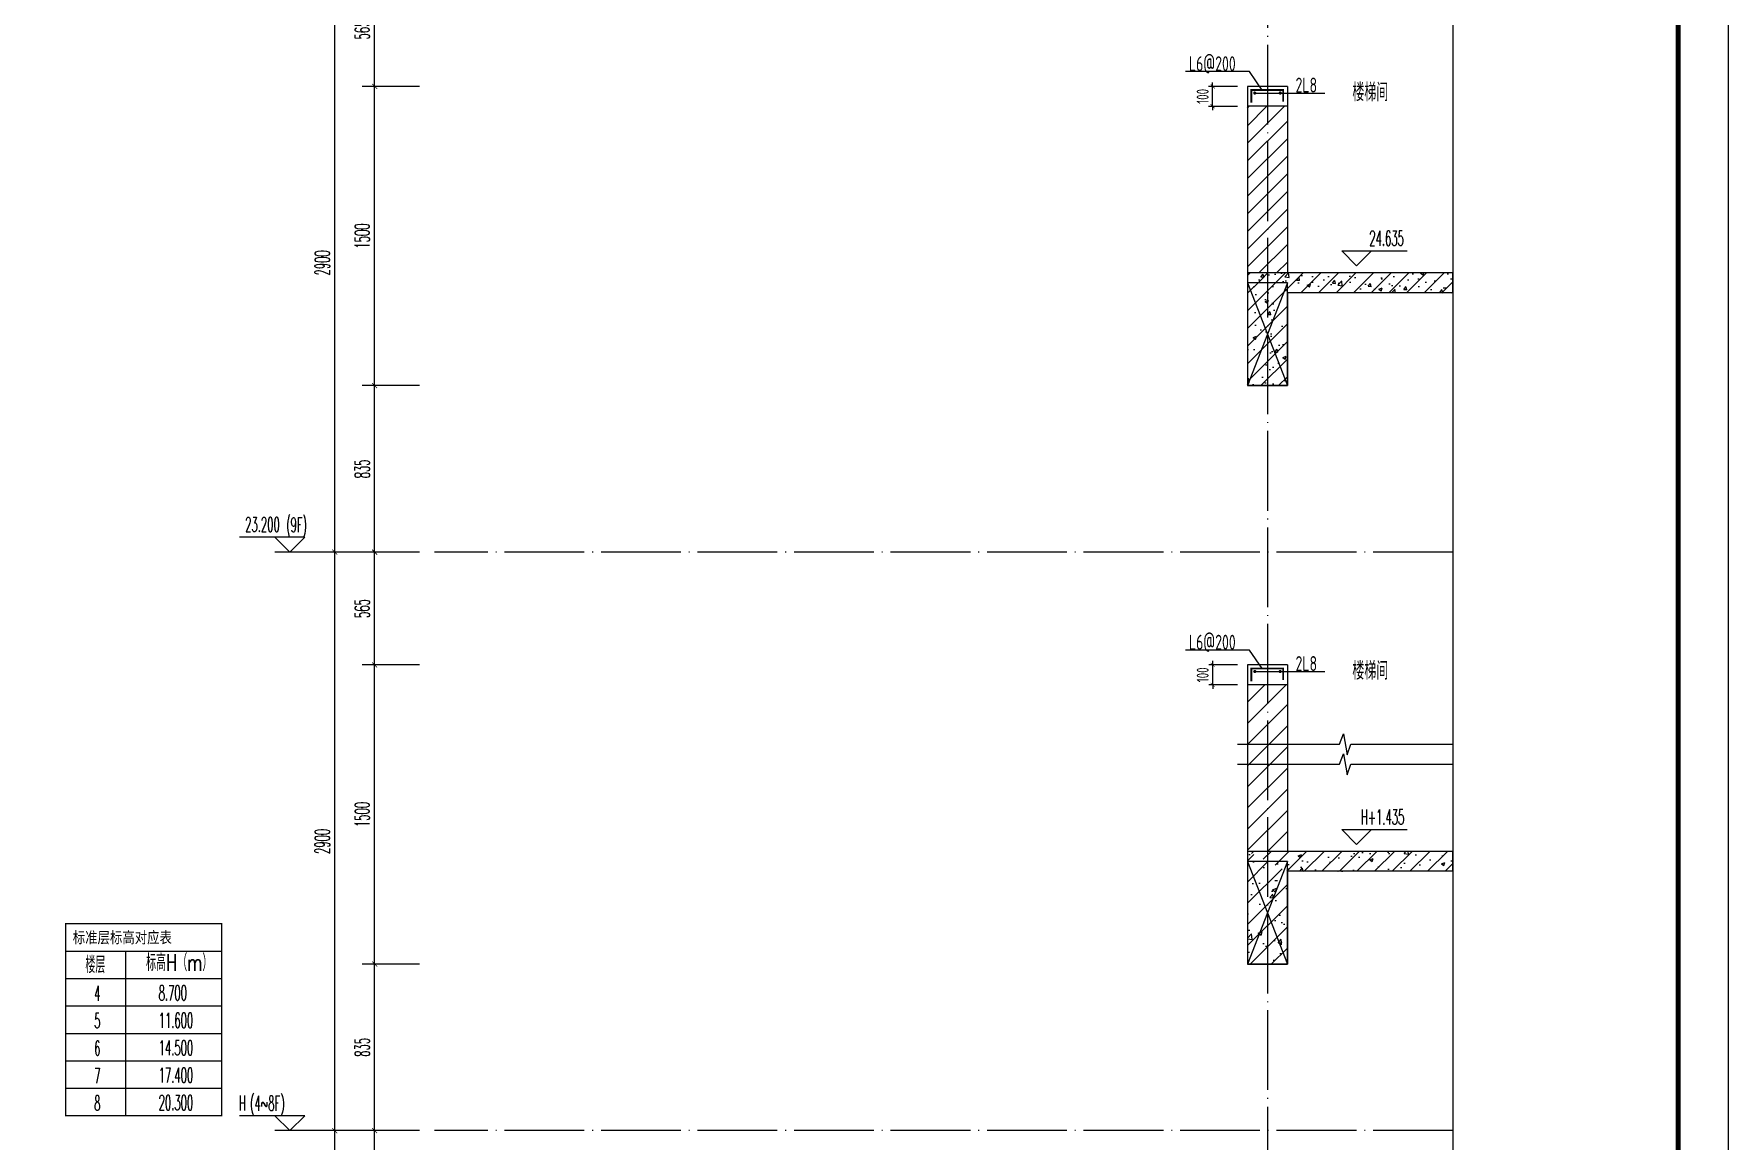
# Model space of a CAD drawing. Extents: x 826826 to 1642106, y -156213 to 399140.
# Drawn here: x 1609700 to 1618196, y 296414 to 301965 of the extents above; entities that cross this region are included whole.
import ezdxf

# ---------------------------------------------------------------- set-up
doc = ezdxf.new("R2010")
doc.units = 0
doc.header["$LTSCALE"] = 1000
doc.linetypes.add('DOTE', pattern=[2.42, 2, -0.2, 0.02, -0.2])
doc.layers.get('0').update_dxf_attribs({"linetype": 'CONTINUOUS'})
doc.layers.get('DEFPOINTS').update_dxf_attribs({"linetype": 'CONTINUOUS'})
for name, color, linetype in [('C-Sheet-图框', 101, 'CONTINUOUS'), ('DIM', 2, 'CONTINUOUS'), ('DIM_ELEV', 3, 'CONTINUOUS'), ('DIM_SYMB', 3, 'CONTINUOUS'), ('PUB_DIM', 3, 'CONTINUOUS'), ('PUB_TEXT', 2, 'CONTINUOUS'), ('REIN', 6, 'CONTINUOUS'), ('S-大样-砼线', 7, 'CONTINUOUS'), ('S-引出线', 40, 'CONTINUOUS'), ('TEXT', 2, 'CONTINUOUS'), ('WALL', 5, 'CONTINUOUS')]:
    doc.layers.add(name, color=color, linetype=linetype)
for name, color, linetype, lineweight in [('DOTE', 251, 'DOTE', 9), ('PUB_HATCH', 8, 'CONTINUOUS', 9), ('图框', 9, 'CONTINUOUS', 18)]:
    doc.layers.add(name, color=color, linetype=linetype, lineweight=lineweight)
doc.styles.add('_TCH_DIM', font='SIMPLEX.shx', dxfattribs={"width": 0.7, "bigfont": 'GBCBIG.shx'})
doc.styles.add('_TCH_DIM_T3', font='SIMPLEX.shx', dxfattribs={"width": 0.494118, "bigfont": 'GBCBIG.shx'})
doc.styles.add('TSSD_DIMENSION', font='Tssdeng.shx', dxfattribs={"width": 0.7, "bigfont": 'tssdchn.shx'})
doc.styles.add('TSSD_REIN', font='tssdeng.shx', dxfattribs={"width": 0.7, "height": 300, "bigfont": 'tssdchn.shx'})
doc.styles.add('w', font='tssdeng.shx', dxfattribs={"width": 0.8, "bigfont": 'tssdchn.shx'})
doc.styles.add('宋体', font='', dxfattribs={"height": 50})
doc.styles.get('宋体').set_extended_font_data('SimSun')
doc.dimstyles.new('_TCH_ARCH&&25', dxfattribs={"dimtxt": 74.375, "dimasz": 25, "dimexe": 62.5, "dimexo": 75, "dimgap": 25, "dimtad": 1, "dimdec": 0, "dimzin": 0, "dimdsep": 46, "dimtxsty": '_TCH_DIM_T3', "dimblk": 'ARCHTICK', "dimcen": 0.09, "dimclrt": 7, "dimazin": 0, "dimtfac": 1, "dimtdec": 0, "dimtix": 1, "dimtmove": 2, "dimatfit": 3, "dimldrblk": 'ARCHTICK', "dimfxl": 0, "dimtolj": 1, "dimtzin": 0, "dimarcsym": 0})
doc.dimstyles.new('TSSD_20_20', dxfattribs={"dimtxt": 60, "dimasz": 20, "dimexe": 20, "dimexo": 50, "dimgap": 20, "dimtad": 1, "dimdec": 0, "dimzin": 0, "dimdsep": 46, "dimtxsty": 'TSSD_DIMENSION', "dimblk": 'ARCHTICK', "dimblk1": 'ARCHTICK', "dimblk2": 'ARCHTICK', "dimcen": 0, "dimdle": 20, "dimclrt": 7, "dimadec": 0, "dimazin": 0, "dimtfac": 1, "dimtdec": 0, "dimtix": 1, "dimtmove": 2, "dimatfit": 3, "dimfxl": 0, "dimtolj": 1, "dimtzin": 0, "dimarcsym": 0})
pattern_1 = [(45, (689015.794, 456209.414), (-44.194174, 44.194174), []), (50, (689015.8, 456209.41), (179.315046, -15.688034), [18.75, -206.25]), (355, (689015.8, 456209.41), (-34.687833, 188.048033), [15, -165]), (100.4514, (689030.74, 456208.1), (144.627345, 172.359886), [15.935047, -175.285528]), (46.1842, (689015.8, 456259.41), (266.81026, -41.379754), [28.125, -309.375]), (96.6356, (689038.03, 456255.97), (233.665676, 243.52947), [23.90257, -262.92825]), (351.1842, (689015.8, 456259.41), (233.66549, 243.52965), [22.5, -247.5]), (21, (689040.8, 456246.91), (149.226763, -100.654723), [18.75, -206.25]), (326, (689040.8, 456246.91), (60.828833, 181.28751), [15, -165]), (71.4514, (689053.23, 456238.53), (210.055657, 80.632624), [15.935047, -175.285528]), (37.5, (689015.794, 456209.414), (3.039964, 83.2234635), [0, -163, 0, -167.5, 0, -165.625]), (7.5, (689015.79, 456209.41), (65.767384, 98.602928), [0, -95.5, 0, -159.25, 0, -63.125]), (327.5, (688960.044, 456209.414), (133.455609, -5.638718), [0, -62.5, 0, -195, 0, -258.75]), (317.5, (688935.04, 456209.41), (145.796542, 25.026246), [0, -81.25, 0, -129.5, 0, -183.75])]

# ---------------------------------------------------------------- blocks, each defined once
blk = doc.blocks.new('GFDDDDRG')
at = {"layer": '图框'}
blk.add_lwpolyline([(923310, -107437), (923310, -159999), (893610, -159999), (893610, -107437)], close=True, dxfattribs=at)
blk.add_lwpolyline([(923310, -107437), (923310, -159999), (893610, -159999), (893610, -107437)], close=True, dxfattribs=at)
at = {"layer": '图框', "const_width": 50}
blk.add_lwpolyline([(894110, -159499), (922810, -159499), (922810, -108687), (894110, -108687)], close=True, dxfattribs=at)
blk = doc.blocks.new('A$C5C8026AD')
at = {"layer": 'C-Sheet-图框', "color": 0}
for p, q in [((-1349.8, 900), (-567.1, 900)), ((-1349.8, 900), (-567.1, 900)), ((-1049.5, 900), (-1049.5, 75)), ((-1349.8, 762.5), (-567.1, 762.5)), ((-1349.8, 625), (-567.1, 625)), ((-1349.8, 487.5), (-567.1, 487.5)), ((-1349.8, 350), (-567.1, 350)), ((-1349.8, 212.5), (-567.1, 212.5))]:
    blk.add_line(p, q, dxfattribs=at)
at = {"layer": 'C-Sheet-图框', "color": 0, "const_width": 6}
blk.add_lwpolyline([(-1349.8, 75), (-567.1, 75), (-567.1, 1037.5), (-1349.8, 1037.5)], close=True, dxfattribs=at)
at = {"layer": 'DIM_ELEV'}
for p, q in [((-150, 9275), (-478, 9275)), ((-225, 9200), (-300, 9275)), ((-225, 9200), (-150, 9275)), ((200, 9200), (-300, 9200)), ((-150, 8775), (-478, 8775)), ((-225, 8700), (-300, 8775)), ((-225, 8700), (-150, 8775)), ((200, 8700), (-300, 8700)), ((-150, 5875), (-478, 5875)), ((-225, 5800), (-300, 5875)), ((-225, 5800), (-150, 5875)), ((200, 5800), (-300, 5800)), ((-150, 2975), (-478, 2975)), ((-225, 2900), (-300, 2975)), ((-225, 2900), (-150, 2975)), ((200, 2900), (-300, 2900)), ((-150, 75), (-478, 75)), ((-225, 0), (-300, 75)), ((200, 0), (-300, 0)), ((-225, 0), (-150, 75))]:
    blk.add_line(p, q, dxfattribs=at)
at = {"layer": 'PUB_TEXT', "style": '_TCH_DIM'}
for s, height, width, p in [('29.500', 74.38, 0.494118, (-449.1, 9301.3)), ('29.000', 74.38, 0.494118, (-449.1, 8801.3)), ('(RF)', 74.38, 0.494118, (-243.7, 8800)), ('26.100', 74.38, 0.494118, (-450.5, 5901.3)), ('(RF)', 74.38, 0.494118, (-251.8, 5900)), ('23.200', 74.38, 0.494118, (-449.1, 3001.3)), ('(9F)', 74.38, 0.494118, (-243.7, 3000)), ('楼层', 84.4, 0.7, (-1250.7, 789.5)), ('标高H（m）', 84.4, 0.7, (-946.2, 800.6)), ('4', 74.4, 0.494118, (-1206.4, 651.3)), ('8.700', 74.38, 0.494118, (-883, 653.2)), ('5', 74.4, 0.494118, (-1206.4, 513.8)), ('11.600', 74.38, 0.494118, (-883, 515.7)), ('6', 74.4, 0.494118, (-1206.4, 376.3)), ('14.500', 74.38, 0.494118, (-883, 378.2)), ('7', 74.4, 0.494118, (-1206.4, 238.8)), ('17.400', 74.38, 0.494118, (-883, 240.7)), ('8', 74.4, 0.494118, (-1206.4, 101.3)), ('20.300', 74.38, 0.494118, (-883, 103.2)), ('H', 74.4, 0.494118, (-480.6, 101.2)), ('(4~8F)', 74.38, 0.494118, (-424.8, 100))]:
    blk.add_text(s, height=height, dxfattribs=dict(at, width=width)).set_placement(p)
at = {"layer": 'PUB_TEXT', "color": 2, "style": '宋体', "width": 0.8}
blk.add_text('标准层标高对应表', height=56.96, dxfattribs=at).set_placement((-1313.8, 939.9))
blk = doc.blocks.new('_ArchTick')
at = {"color": 0, "linetype": 'ByBlock', "const_width": 0.15}
blk.add_lwpolyline([(-0.5, -0.5), (0.5, 0.5)], dxfattribs=at)
blk = doc.blocks.new('*D1455')
at = {"layer": 'DEFPOINTS', "color": 0}
for p in [(1611409.1, 296466.4), (1611709.1, 296466.4), (1611709.1, 295901.4)]:
    blk.add_point(p, dxfattribs=at)
at = {"layer": 'PUB_DIM', "color": 0, "lineweight": -2}
for p, q in [((1611634.1, 296466.4), (1611346.6, 296466.4)), ((1611409.1, 295901.4), (1611409.1, 296466.4)), ((1611634.1, 295901.4), (1611346.6, 295901.4))]:
    blk.add_line(p, q, dxfattribs=at)
at = {"layer": 'PUB_DIM', "color": 0, "lineweight": -2, "xscale": 25, "yscale": 25, "zscale": 25}
for p, rotation in [((1611409.1, 296466.4), 90), ((1611409.1, 295901.4), 270)]:
    blk.add_blockref('_ArchTick', p, dxfattribs=dict(at, rotation=rotation))
at = {"layer": 'PUB_DIM', "color": 7, "insert": (1611346.9, 296183.9), "char_height": 74.38, "attachment_point": 5, "rotation": 90, "style": '_TCH_DIM_T3'}
blk.add_mtext('\\A1;565', dxfattribs=at)
blk = doc.blocks.new('*D1456')
at = {"layer": 'DEFPOINTS', "color": 0}
for p in [(1611409.1, 297301.4), (1611709.1, 297301.4), (1611709.1, 296466.4)]:
    blk.add_point(p, dxfattribs=at)
at = {"layer": 'PUB_DIM', "color": 0, "lineweight": -2}
for p, q in [((1611634.1, 297301.4), (1611346.6, 297301.4)), ((1611409.1, 296466.4), (1611409.1, 297301.4)), ((1611634.1, 296466.4), (1611346.6, 296466.4))]:
    blk.add_line(p, q, dxfattribs=at)
at = {"layer": 'PUB_DIM', "color": 0, "lineweight": -2, "xscale": 25, "yscale": 25, "zscale": 25}
for p, rotation in [((1611409.1, 297301.4), 90), ((1611409.1, 296466.4), 270)]:
    blk.add_blockref('_ArchTick', p, dxfattribs=dict(at, rotation=rotation))
at = {"layer": 'PUB_DIM', "color": 7, "insert": (1611346.9, 296883.9), "char_height": 74.38, "attachment_point": 5, "rotation": 90, "style": '_TCH_DIM_T3'}
blk.add_mtext('\\A1;835', dxfattribs=at)
blk = doc.blocks.new('*D1457')
at = {"layer": 'DEFPOINTS', "color": 0}
for p in [(1611409.1, 298801.4), (1611709.1, 298801.4), (1611709.1, 297301.4)]:
    blk.add_point(p, dxfattribs=at)
at = {"layer": 'PUB_DIM', "color": 0, "lineweight": -2}
for p, q in [((1611634.1, 298801.4), (1611346.6, 298801.4)), ((1611409.1, 297301.4), (1611409.1, 298801.4)), ((1611634.1, 297301.4), (1611346.6, 297301.4))]:
    blk.add_line(p, q, dxfattribs=at)
at = {"layer": 'PUB_DIM', "color": 0, "lineweight": -2, "xscale": 25, "yscale": 25, "zscale": 25}
for p, rotation in [((1611409.1, 298801.4), 90), ((1611409.1, 297301.4), 270)]:
    blk.add_blockref('_ArchTick', p, dxfattribs=dict(at, rotation=rotation))
at = {"layer": 'PUB_DIM', "color": 7, "insert": (1611346.9, 298051.4), "char_height": 74.38, "attachment_point": 5, "rotation": 90, "style": '_TCH_DIM_T3'}
blk.add_mtext('\\A1;1500', dxfattribs=at)
blk = doc.blocks.new('*D1458')
at = {"layer": 'DEFPOINTS', "color": 0}
for p in [(1611409.1, 299366.4), (1611709.1, 299366.4), (1611709.1, 298801.4)]:
    blk.add_point(p, dxfattribs=at)
at = {"layer": 'PUB_DIM', "color": 0, "lineweight": -2}
for p, q in [((1611634.1, 299366.4), (1611346.6, 299366.4)), ((1611409.1, 298801.4), (1611409.1, 299366.4)), ((1611634.1, 298801.4), (1611346.6, 298801.4))]:
    blk.add_line(p, q, dxfattribs=at)
at = {"layer": 'PUB_DIM', "color": 0, "lineweight": -2, "xscale": 25, "yscale": 25, "zscale": 25}
for p, rotation in [((1611409.1, 299366.4), 90), ((1611409.1, 298801.4), 270)]:
    blk.add_blockref('_ArchTick', p, dxfattribs=dict(at, rotation=rotation))
at = {"layer": 'PUB_DIM', "color": 7, "insert": (1611346.9, 299083.9), "char_height": 74.38, "attachment_point": 5, "rotation": 90, "style": '_TCH_DIM_T3'}
blk.add_mtext('\\A1;565', dxfattribs=at)
blk = doc.blocks.new('*D1459')
at = {"layer": 'DEFPOINTS', "color": 0}
for p in [(1611409.1, 300201.4), (1611709.1, 300201.4), (1611709.1, 299366.4)]:
    blk.add_point(p, dxfattribs=at)
at = {"layer": 'PUB_DIM', "color": 0, "lineweight": -2}
for p, q in [((1611634.1, 300201.4), (1611346.6, 300201.4)), ((1611409.1, 299366.4), (1611409.1, 300201.4)), ((1611634.1, 299366.4), (1611346.6, 299366.4))]:
    blk.add_line(p, q, dxfattribs=at)
at = {"layer": 'PUB_DIM', "color": 0, "lineweight": -2, "xscale": 25, "yscale": 25, "zscale": 25}
for p, rotation in [((1611409.1, 300201.4), 90), ((1611409.1, 299366.4), 270)]:
    blk.add_blockref('_ArchTick', p, dxfattribs=dict(at, rotation=rotation))
at = {"layer": 'PUB_DIM', "color": 7, "insert": (1611346.9, 299783.9), "char_height": 74.38, "attachment_point": 5, "rotation": 90, "style": '_TCH_DIM_T3'}
blk.add_mtext('\\A1;835', dxfattribs=at)
blk = doc.blocks.new('*D1460')
at = {"layer": 'DEFPOINTS', "color": 0}
for p in [(1611409.1, 301701.4), (1611709.1, 301701.4), (1611709.1, 300201.4)]:
    blk.add_point(p, dxfattribs=at)
at = {"layer": 'PUB_DIM', "color": 0, "lineweight": -2}
for p, q in [((1611634.1, 301701.4), (1611346.6, 301701.4)), ((1611409.1, 300201.4), (1611409.1, 301701.4)), ((1611634.1, 300201.4), (1611346.6, 300201.4))]:
    blk.add_line(p, q, dxfattribs=at)
at = {"layer": 'PUB_DIM', "color": 0, "lineweight": -2, "xscale": 25, "yscale": 25, "zscale": 25}
for p, rotation in [((1611409.1, 301701.4), 90), ((1611409.1, 300201.4), 270)]:
    blk.add_blockref('_ArchTick', p, dxfattribs=dict(at, rotation=rotation))
at = {"layer": 'PUB_DIM', "color": 7, "insert": (1611346.9, 300951.4), "char_height": 74.38, "attachment_point": 5, "rotation": 90, "style": '_TCH_DIM_T3'}
blk.add_mtext('\\A1;1500', dxfattribs=at)
blk = doc.blocks.new('*D1461')
at = {"layer": 'DEFPOINTS', "color": 0}
for p in [(1611409.1, 302266.4), (1611709.1, 302266.4), (1611709.1, 301701.4)]:
    blk.add_point(p, dxfattribs=at)
at = {"layer": 'PUB_DIM', "color": 0, "lineweight": -2}
for p, q in [((1611634.1, 302266.4), (1611346.6, 302266.4)), ((1611409.1, 301701.4), (1611409.1, 302266.4)), ((1611634.1, 301701.4), (1611346.6, 301701.4))]:
    blk.add_line(p, q, dxfattribs=at)
at = {"layer": 'PUB_DIM', "color": 0, "lineweight": -2, "xscale": 25, "yscale": 25, "zscale": 25}
for p, rotation in [((1611409.1, 302266.4), 90), ((1611409.1, 301701.4), 270)]:
    blk.add_blockref('_ArchTick', p, dxfattribs=dict(at, rotation=rotation))
at = {"layer": 'PUB_DIM', "color": 7, "insert": (1611346.9, 301983.9), "char_height": 74.38, "attachment_point": 5, "rotation": 90, "style": '_TCH_DIM_T3'}
blk.add_mtext('\\A1;565', dxfattribs=at)
blk = doc.blocks.new('*D1468')
at = {"layer": 'DEFPOINTS', "color": 0}
for p in [(1611209.1, 296466.4), (1611709.1, 296466.4), (1611709.1, 293566.4)]:
    blk.add_point(p, dxfattribs=at)
at = {"layer": 'PUB_DIM', "color": 0, "lineweight": -2}
for p, q in [((1611634.1, 296466.4), (1611146.6, 296466.4)), ((1611209.1, 293566.4), (1611209.1, 296466.4)), ((1611634.1, 293566.4), (1611146.6, 293566.4))]:
    blk.add_line(p, q, dxfattribs=at)
at = {"layer": 'PUB_DIM', "color": 0, "lineweight": -2, "xscale": 25, "yscale": 25, "zscale": 25}
for p, rotation in [((1611209.1, 296466.4), 90), ((1611209.1, 293566.4), 270)]:
    blk.add_blockref('_ArchTick', p, dxfattribs=dict(at, rotation=rotation))
at = {"layer": 'PUB_DIM', "color": 7, "insert": (1611146.9, 295016.4), "char_height": 74.38, "attachment_point": 5, "rotation": 90, "style": '_TCH_DIM_T3'}
blk.add_mtext('\\A1;2900', dxfattribs=at)
blk = doc.blocks.new('*D1469')
at = {"layer": 'DEFPOINTS', "color": 0}
for p in [(1611209.1, 299366.4), (1611709.1, 299366.4), (1611709.1, 296466.4)]:
    blk.add_point(p, dxfattribs=at)
at = {"layer": 'PUB_DIM', "color": 0, "lineweight": -2}
for p, q in [((1611634.1, 299366.4), (1611146.6, 299366.4)), ((1611209.1, 296466.4), (1611209.1, 299366.4)), ((1611634.1, 296466.4), (1611146.6, 296466.4))]:
    blk.add_line(p, q, dxfattribs=at)
at = {"layer": 'PUB_DIM', "color": 0, "lineweight": -2, "xscale": 25, "yscale": 25, "zscale": 25}
for p, rotation in [((1611209.1, 299366.4), 90), ((1611209.1, 296466.4), 270)]:
    blk.add_blockref('_ArchTick', p, dxfattribs=dict(at, rotation=rotation))
at = {"layer": 'PUB_DIM', "color": 7, "insert": (1611146.9, 297916.4), "char_height": 74.38, "attachment_point": 5, "rotation": 90, "style": '_TCH_DIM_T3'}
blk.add_mtext('\\A1;2900', dxfattribs=at)
blk = doc.blocks.new('*D1470')
at = {"layer": 'DEFPOINTS', "color": 0}
for p in [(1611209.1, 302266.4), (1611709.1, 302266.4), (1611709.1, 299366.4)]:
    blk.add_point(p, dxfattribs=at)
at = {"layer": 'PUB_DIM', "color": 0, "lineweight": -2}
for p, q in [((1611634.1, 302266.4), (1611146.6, 302266.4)), ((1611209.1, 299366.4), (1611209.1, 302266.4)), ((1611634.1, 299366.4), (1611146.6, 299366.4))]:
    blk.add_line(p, q, dxfattribs=at)
at = {"layer": 'PUB_DIM', "color": 0, "lineweight": -2, "xscale": 25, "yscale": 25, "zscale": 25}
for p, rotation in [((1611209.1, 302266.4), 90), ((1611209.1, 299366.4), 270)]:
    blk.add_blockref('_ArchTick', p, dxfattribs=dict(at, rotation=rotation))
at = {"layer": 'PUB_DIM', "color": 7, "insert": (1611146.9, 300816.4), "char_height": 74.38, "attachment_point": 5, "rotation": 90, "style": '_TCH_DIM_T3'}
blk.add_mtext('\\A1;2900', dxfattribs=at)
blk = doc.blocks.new('20210809.02282059')
at = {"layer": 'REIN', "const_width": 9}
blk.add_lwpolyline([(87484.2, 66580.9), (87484.2, 66644.7), (87644.1, 66644.7), (87644.1, 66586.8)], dxfattribs=at)
at = {"layer": 'REIN', "const_width": 8}
for points in [[(87497.7, 66629.7, 1), (87505.7, 66629.7, 1)], [(87625.1, 66629.7, 1), (87633.1, 66629.7, 1)]]:
    blk.add_lwpolyline(points, format="xyb", close=True, dxfattribs=at)
at = {"layer": 'S-引出线'}
for p, q in [((87474.6, 66737), (87154.5, 66737)), ((87538.8, 66644.7), (87474.6, 66737)), ((87501.7, 66629.7), (87853.3, 66629.7))]:
    blk.add_line(p, q, dxfattribs=at)
at = {"layer": 'TEXT', "style": 'w', "width": 0.7}
for s, p in [('L6@200', (87171.5, 66739.2)), ('2L8', (87706.2, 66632.1))]:
    blk.add_text(s, height=75, rotation=0, dxfattribs=at).set_placement(p)
blk = doc.blocks.new('20210810.15405101')
at = {"layer": 'S-大样-砼线'}
for p, q in [((0, 515), (200, 0)), ((200, 515), (0, 0))]:
    blk.add_line(p, q, dxfattribs=at)
blk.add_lwpolyline([(200, 515), (0, 515), (0, 0), (200, 0)], close=True, dxfattribs=at)
blk = doc.blocks.new('*D2785')
at = {"layer": 'DEFPOINTS', "color": 0}
for p in [(1615611.5, 298801.4), (1615786.1, 298801.4), (1615786.1, 298701.4)]:
    blk.add_point(p, dxfattribs=at)
at = {"layer": 'DIM', "color": 0, "lineweight": -2}
for p, q in [((1615611.5, 298801.4), (1615611.5, 298821.4)), ((1615736.1, 298801.4), (1615591.5, 298801.4)), ((1615611.5, 298701.4), (1615611.5, 298801.4)), ((1615736.1, 298701.4), (1615591.5, 298701.4)), ((1615611.5, 298701.4), (1615611.5, 298681.4))]:
    blk.add_line(p, q, dxfattribs=at)
at = {"layer": 'DIM', "color": 0, "lineweight": -2, "xscale": 20, "yscale": 20, "zscale": 20}
for p, rotation in [((1615611.5, 298801.4), 270), ((1615611.5, 298701.4), 90)]:
    blk.add_blockref('_ArchTick', p, dxfattribs=dict(at, rotation=rotation))
at = {"layer": 'DIM', "color": 7, "insert": (1615561.5, 298751.4), "char_height": 60, "attachment_point": 5, "rotation": 90, "style": 'TSSD_DIMENSION'}
blk.add_mtext('\\A1;100', dxfattribs=at)
blk = doc.blocks.new('*D2786')
at = {"layer": 'DEFPOINTS', "color": 0}
for p in [(1615611.4, 301701.4), (1615786.1, 301701.4), (1615786.1, 301601.4)]:
    blk.add_point(p, dxfattribs=at)
at = {"layer": 'DIM', "color": 0, "lineweight": -2}
for p, q in [((1615736.1, 301701.4), (1615591.4, 301701.4)), ((1615611.4, 301701.4), (1615611.4, 301721.4)), ((1615611.4, 301601.4), (1615611.4, 301701.4)), ((1615736.1, 301601.4), (1615591.4, 301601.4)), ((1615611.4, 301601.4), (1615611.4, 301581.4))]:
    blk.add_line(p, q, dxfattribs=at)
at = {"layer": 'DIM', "color": 0, "lineweight": -2, "xscale": 20, "yscale": 20, "zscale": 20}
for p, rotation in [((1615611.4, 301701.4), 270), ((1615611.4, 301601.4), 90)]:
    blk.add_blockref('_ArchTick', p, dxfattribs=dict(at, rotation=rotation))
at = {"layer": 'DIM', "color": 7, "insert": (1615561.4, 301651.4), "char_height": 60, "attachment_point": 5, "rotation": 90, "style": 'TSSD_DIMENSION'}
blk.add_mtext('\\A1;100', dxfattribs=at)

msp = doc.modelspace()

# ---------------------------------------------------------------- hatches: boundary and pattern name
at = {"layer": 'PUB_HATCH'}
h = msp.add_hatch(dxfattribs=at)
h.set_pattern_fill('普通砖', color=256, scale=25, style=0)
h.set_pattern_definition([(45, (689015.794, 456254.29), (-44.1941915, 44.1941915), [])])
h.paths.add_polyline_path([(1615986.12, 301601.42), (1615786.12, 301601.42), (1615786.13, 300766.42), (1615986.13, 300766.42)])
h = msp.add_hatch(dxfattribs=at)
h.set_pattern_fill('钢筋混凝土', color=256, scale=25, style=0)
h.set_pattern_definition(pattern_1)
h.paths.add_polyline_path([(1615986.08, 300666.42), (1615786.08, 300766.42), (1615786.08, 300201.42), (1615986.08, 300201.42)])
h = msp.add_hatch(dxfattribs=at)
h.set_pattern_fill('钢筋混凝土', color=256, scale=25, style=0)
h.set_pattern_definition(pattern_1)
h.paths.add_polyline_path([(1616816.3, 300766.42), (1615786.08, 300766.42), (1615986.08, 300666.42), (1616816.3, 300666.42)])
h = msp.add_hatch(dxfattribs=at)
h.set_pattern_fill('普通砖', color=256, scale=30, style=0)
h.set_pattern_definition([(45, (689015.794, 456263.27), (-53.03303, 53.03303), [])])
h.paths.add_polyline_path([(1615986.12, 298701.42), (1615786.12, 298701.42), (1615786.13, 297866.42), (1615986.13, 297866.42)])
h = msp.add_hatch(dxfattribs=at)
h.set_pattern_fill('钢筋混凝土', color=256, scale=30, style=0)
h.set_pattern_definition([(45, (689015.794, 456209.414), (-53.0330086, 53.0330086), []), (50, (689015.8, 456209.41), (215.178055, -18.82564), [22.5, -247.5]), (355, (689015.8, 456209.41), (-41.6254, 225.65764), [18, -198]), (100.4514, (689033.73, 456207.85), (173.552815, 206.831863), [19.122057, -210.342634]), (46.1842, (689015.8, 456269.41), (320.172315, -49.655704), [33.75, -371.25]), (96.6356, (689042.48, 456265.28), (280.39881, 292.23536), [28.68309, -315.5139]), (351.1842, (689015.8, 456269.4), (280.39858, 292.23558), [27, -297]), (21, (689045.8, 456254.41), (179.072116, -120.785667), [22.5, -247.5]), (326, (689045.8, 456254.41), (72.9946, 217.545014), [18, -198]), (71.4514, (689060.72, 456244.35), (252.06679, 96.75915), [19.122057, -210.342634]), (37.5, (689015.794, 456209.414), (3.6479566, 99.868156), [0, -195.6, 0, -201, 0, -198.75]), (7.5, (689015.79, 456209.41), (78.920861, 118.323514), [0, -114.6, 0, -191.1, 0, -75.75]), (327.5, (688948.894, 456209.414), (160.146731, -6.7664615), [0, -75, 0, -234, 0, -310.5]), (317.5, (688918.9, 456209.41), (174.95585, 30.031495), [0, -97.5, 0, -155.4, 0, -220.5])])
h.paths.add_polyline_path([(1615986.08, 297766.42), (1615786.08, 297866.42), (1615786.08, 297301.42), (1615986.08, 297301.42)])
h = msp.add_hatch(dxfattribs=at)
h.set_pattern_fill('钢筋混凝土', color=256, scale=25, style=0)
h.set_pattern_definition(pattern_1)
h.paths.add_polyline_path([(1616816.3, 297866.42), (1615786.08, 297866.42), (1615986.08, 297766.42), (1616816.3, 297766.42)])

# ---------------------------------------------------------------- linework, layer by layer
at = {"layer": 'DIM_ELEV', "color": 6}
for p, q in [((1616333.57, 300801.41), (1616258.57, 300876.41)), ((1616258.57, 300876.41), (1616586.57, 300876.41)), ((1616333.57, 300801.41), (1616408.57, 300876.41)), ((1616333.57, 297901.41), (1616258.57, 297976.41)), ((1616258.57, 297976.41), (1616586.57, 297976.41)), ((1616333.57, 297901.41), (1616408.57, 297976.41))]:
    msp.add_line(p, q, dxfattribs=at)
at = {"layer": 'DIM_SYMB'}
msp.add_lwpolyline([(1616816.3, 305686.4), (1616816.3, 296054.52), (1616868.8, 296035.41), (1616763.8, 296016.89), (1616816.3, 295998.27), (1616816.3, 286366.38)], dxfattribs=at)
at = {"layer": 'DIM_SYMB', "color": 5}
for points in [[(1615736.05, 298403.4), (1616248.05, 298403.4), (1616267.16, 298455.9), (1616285.68, 298350.9), (1616304.3, 298403.4), (1616816.3, 298403.4)], [(1615736.05, 298303.4), (1616248.05, 298303.4), (1616267.16, 298355.9), (1616285.68, 298250.9), (1616304.3, 298303.4), (1616816.3, 298303.4)]]:
    msp.add_lwpolyline(points, dxfattribs=at)
at = {"layer": 'DOTE', "color": 1, "linetype": 'DOTE', "ltscale": 0.2}
for p, q in [((1615886.08, 306266.39), (1615886.09, 286666.4)), ((1616816.3, 299366.39), (1611709.08, 299366.39)), ((1616816.3, 296466.39), (1611709.08, 296466.39)), ((1616816.3, 296466.39), (1611709.08, 296466.39))]:
    msp.add_line(p, q, dxfattribs=at)
at = {"layer": 'WALL'}
for p, q in [((1615786.05, 301701.42), (1615786.05, 301601.42)), ((1615986.06, 301701.42), (1615786.05, 301701.42)), ((1615986.06, 301701.42), (1615986.05, 301601.42)), ((1615986.05, 301601.42), (1615786.05, 301601.42)), ((1615786.12, 301601.42), (1615786.13, 300766.42)), ((1615986.05, 301601.42), (1615986.12, 301601.42)), ((1615986.12, 301601.42), (1615986.13, 300766.42)), ((1615786.08, 300766.42), (1615786.08, 300201.42)), ((1616816.3, 300766.42), (1615786.08, 300766.42)), ((1616816.3, 300666.42), (1616816.3, 300766.42)), ((1615986.08, 300666.42), (1615986.08, 300201.42)), ((1616816.3, 300666.42), (1615986.08, 300666.42)), ((1615986.08, 300201.42), (1615786.08, 300201.42)), ((1615786.05, 298801.42), (1615786.05, 298701.42)), ((1615986.06, 298801.42), (1615786.05, 298801.42)), ((1615986.06, 298801.42), (1615986.05, 298701.42)), ((1615986.05, 298701.42), (1615786.05, 298701.42)), ((1615786.12, 298701.42), (1615786.13, 297866.42)), ((1615986.05, 298701.42), (1615986.12, 298701.42)), ((1615986.12, 298701.42), (1615986.13, 297866.42)), ((1615786.08, 297866.42), (1615786.08, 297301.42)), ((1616816.3, 297866.42), (1615786.08, 297866.42)), ((1616816.3, 297766.42), (1616816.3, 297866.42)), ((1615986.08, 297766.42), (1615986.08, 297301.42)), ((1616816.3, 297766.42), (1615986.08, 297766.42)), ((1615986.08, 297301.42), (1615786.08, 297301.42))]:
    msp.add_line(p, q, dxfattribs=at)

# ---------------------------------------------------------------- block references
at = {"xscale": 0.5, "yscale": 0.5, "zscale": 0.5}
msp.add_blockref('GFDDDDRG', (1156541.4, 362492.89), dxfattribs=at)
msp.add_blockref('A$C5C8026AD', (1611209.08, 296466.38))
at = {"layer": 'REIN'}
for p in [(1528320.94, 235038.32), (1528320.87, 232138.32)]:
    msp.add_blockref('20210809.02282059', p, dxfattribs=at)
at = {"layer": 'S-大样-砼线'}
for p in [(1615786.12, 300201.42), (1615786.05, 297301.42)]:
    msp.add_blockref('20210810.15405101', p, dxfattribs=at)

# ---------------------------------------------------------------- texts
at = {"layer": 'DIM_ELEV', "color": 7, "style": '_TCH_DIM', "width": 0.494118}
msp.add_text('H+1.435', height=74.375, dxfattribs=at).set_placement((1616355.07, 298001.44))
at = {"layer": 'PUB_TEXT', "style": 'TSSD_REIN', "width": 0.7}
for p in [(1616312.1, 301627.04), (1616312.1, 298727.04)]:
    msp.add_text('楼梯间', height=90, dxfattribs=at).set_placement(p)
at = {"layer": 'PUB_TEXT', "color": 6, "style": '_TCH_DIM', "width": 0.494118}
msp.add_text('24.635', height=74.375, dxfattribs=at).set_placement((1616397.07, 300902.66))

# ---------------------------------------------------------------- dimensions: what is measured, and where the dimension line sits
at = {"layer": 'DIM'}
for p1, p2, picture, middle in [((1615786.05, 301601.42), (1615786.05, 301701.42), '*D2786', (1615561.44, 301651.42)), ((1615786.07, 298701.42), (1615786.07, 298801.42), '*D2785', (1615561.46, 298751.42))]:
    dim = msp.add_aligned_dim(p1=p1, p2=p2, distance=174.61, dimstyle='TSSD_20_20', dxfattribs=at)
    dim.commit()
    dim.dimension.update_dxf_attribs({"geometry": picture, "text_midpoint": middle})
at = {"layer": 'PUB_DIM'}
for p1, p2, distance, picture, middle in [((1611709.08, 299366.38), (1611709.08, 302266.38), 500, '*D1470', (1611146.89, 300816.38)), ((1611709.08, 301701.42), (1611709.08, 302266.38), 300, '*D1461', (1611346.89, 301983.9)), ((1611709.08, 300201.42), (1611709.08, 301701.42), 300, '*D1460', (1611346.89, 300951.42)), ((1611709.08, 299366.38), (1611709.08, 300201.42), 300, '*D1459', (1611346.89, 299783.9)), ((1611709.08, 296466.38), (1611709.08, 299366.38), 500, '*D1469', (1611146.89, 297916.38)), ((1611709.08, 298801.42), (1611709.08, 299366.38), 300, '*D1458', (1611346.89, 299083.9)), ((1611709.08, 297301.42), (1611709.08, 298801.42), 300, '*D1457', (1611346.89, 298051.42)), ((1611709.08, 296466.38), (1611709.08, 297301.42), 300, '*D1456', (1611346.89, 296883.9)), ((1611709.08, 293566.38), (1611709.08, 296466.38), 500, '*D1468', (1611146.89, 295016.38)), ((1611709.08, 295901.42), (1611709.08, 296466.38), 300, '*D1455', (1611346.89, 296183.9))]:
    dim = msp.add_aligned_dim(p1=p1, p2=p2, distance=distance, dimstyle='_TCH_ARCH&&25', dxfattribs=at)
    dim.commit()
    dim.dimension.update_dxf_attribs({"geometry": picture, "text_midpoint": middle})

doc.saveas('drawing.dxf')
